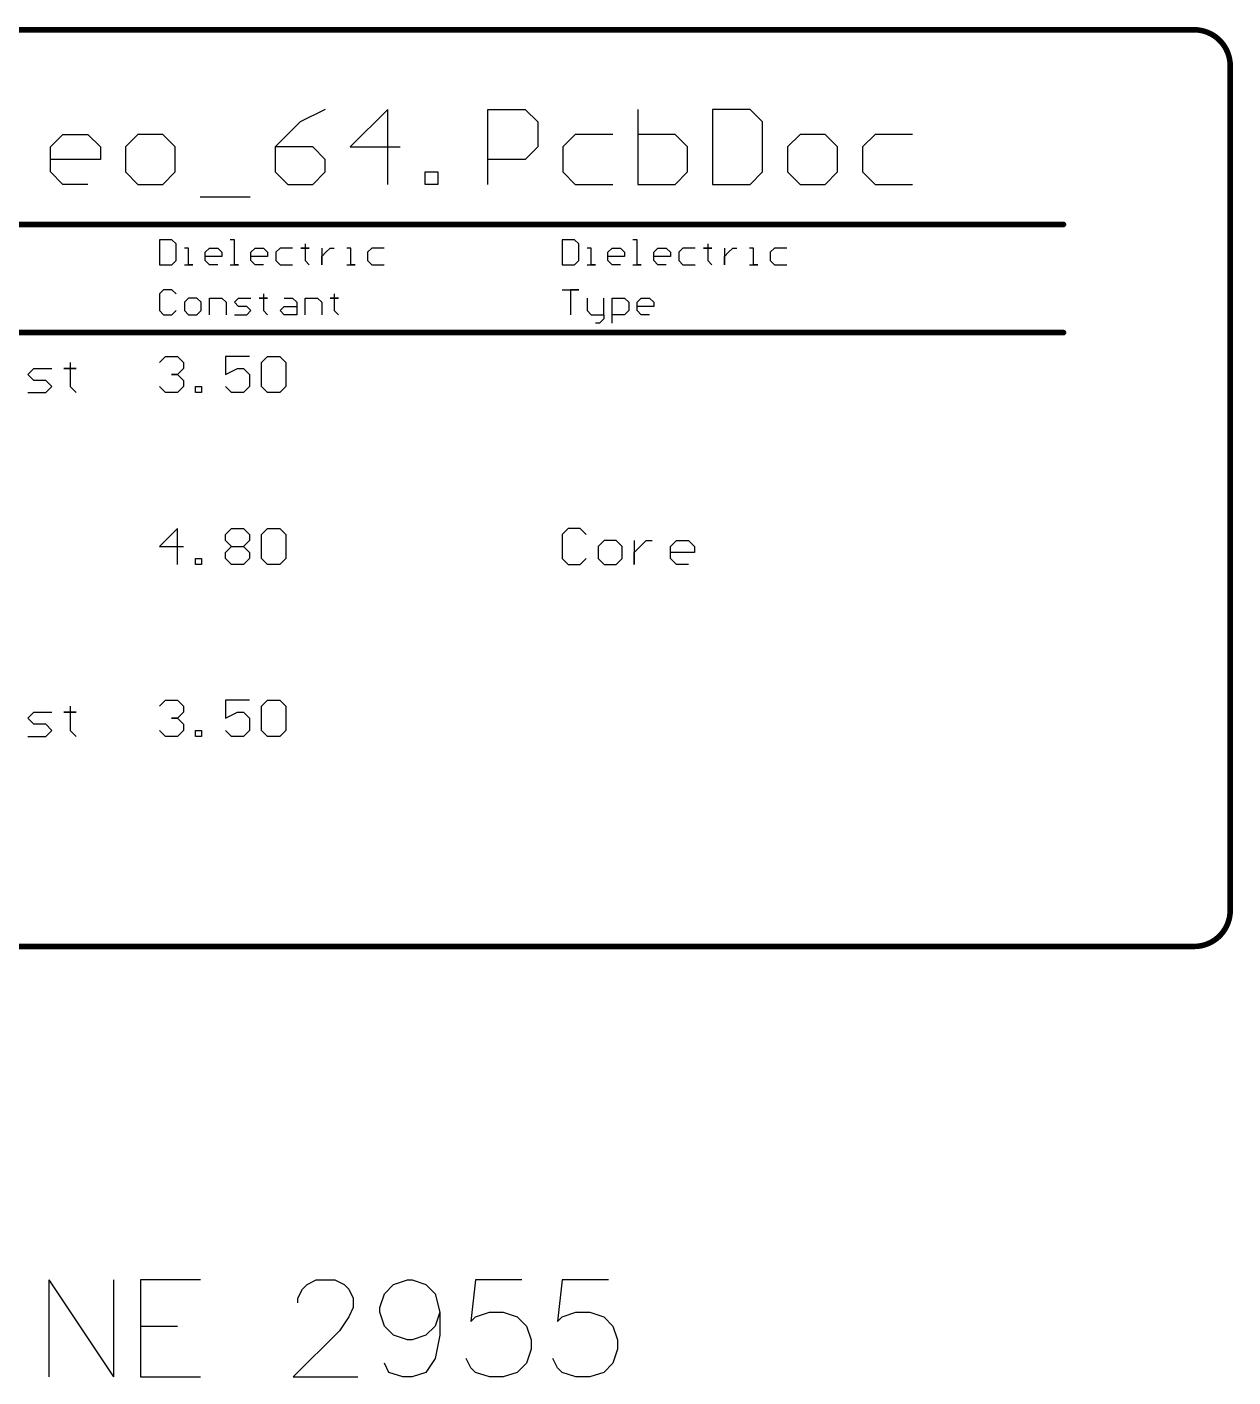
# Model space of a CAD drawing. Header units: millimetres. Extents: x 2.26 to 6.57, y 1.2 to 4.64.
# Drawn here: x 6.1351 to 6.5693, y 1.5531 to 2.0391 of the extents above; entities that cross this region are included whole.
import ezdxf

# ---------------------------------------------------------------- set-up
doc = ezdxf.new("R2010")
doc.units = ezdxf.units.MM
doc.header["$MEASUREMENT"] = 0
doc.layers.add('DrillDrawing', color=1, linetype='Continuous')

msp = doc.modelspace()

# ---------------------------------------------------------------- linework, layer by layer
at = {"layer": 'DrillDrawing'}
for p, q in [((6.24248, 2.00949), (6.23348, 2.00499)), ((6.26497, 2.00949), (6.25147, 1.996)), ((6.26497, 1.9825), (6.26497, 2.00949)), ((6.30096, 1.9825), (6.30096, 2.00949)), ((6.30096, 2.00949), (6.31445, 2.00949)), ((6.31445, 2.00949), (6.31895, 2.00499)), ((6.35494, 2.00949), (6.35494, 1.9825)), ((6.38193, 2.00949), (6.38193, 1.9825)), ((6.39543, 2.00949), (6.38193, 2.00949)), ((6.39993, 2.00499), (6.39543, 2.00949)), ((6.23348, 2.00499), (6.22448, 1.996)), ((6.31895, 2.00499), (6.31895, 1.996)), ((6.39993, 1.987), (6.39993, 2.00499)), ((6.14351, 1.996), (6.14801, 2.00049)), ((6.14801, 2.00049), (6.157, 2.00049)), ((6.157, 2.00049), (6.1615, 1.996)), ((6.175, 2.00049), (6.1705, 1.996)), ((6.18399, 2.00049), (6.175, 2.00049)), ((6.18849, 1.996), (6.18399, 2.00049)), ((6.33245, 2.00049), (6.32795, 1.996)), ((6.34594, 2.00049), (6.33245, 2.00049)), ((6.36844, 2.00049), (6.35494, 2.00049)), ((6.37293, 1.996), (6.36844, 2.00049)), ((6.41342, 2.00049), (6.40892, 1.996)), ((6.42242, 2.00049), (6.41342, 2.00049)), ((6.42692, 1.996), (6.42242, 2.00049)), ((6.44041, 2.00049), (6.43591, 1.996)), ((6.45391, 2.00049), (6.44041, 2.00049)), ((6.14351, 1.987), (6.14351, 1.996)), ((6.1615, 1.996), (6.1615, 1.9915)), ((6.1705, 1.996), (6.1705, 1.987)), ((6.18849, 1.987), (6.18849, 1.996)), ((6.22448, 1.996), (6.22448, 1.987)), ((6.23798, 1.996), (6.22448, 1.996)), ((6.24248, 1.9915), (6.23798, 1.996)), ((6.25147, 1.996), (6.26947, 1.996)), ((6.31895, 1.996), (6.31445, 1.9915)), ((6.32795, 1.996), (6.32795, 1.987)), ((6.37293, 1.9915), (6.37293, 1.996)), ((6.40892, 1.996), (6.40892, 1.987)), ((6.42692, 1.987), (6.42692, 1.996)), ((6.43591, 1.996), (6.43591, 1.987)), ((6.1615, 1.9915), (6.14351, 1.9915)), ((6.24248, 1.987), (6.24248, 1.9915)), ((6.31445, 1.9915), (6.30096, 1.9915)), ((6.37293, 1.987), (6.37293, 1.9915)), ((6.14801, 1.9825), (6.14351, 1.987)), ((6.1705, 1.987), (6.175, 1.9825)), ((6.18399, 1.9825), (6.18849, 1.987)), ((6.22448, 1.987), (6.22898, 1.9825)), ((6.23798, 1.9825), (6.24248, 1.987)), ((6.27846, 1.9825), (6.27846, 1.987)), ((6.27846, 1.987), (6.28296, 1.987)), ((6.28296, 1.987), (6.28296, 1.9825)), ((6.32795, 1.987), (6.33245, 1.9825)), ((6.36844, 1.9825), (6.37293, 1.987)), ((6.39543, 1.9825), (6.39993, 1.987)), ((6.40892, 1.987), (6.41342, 1.9825)), ((6.42242, 1.9825), (6.42692, 1.987)), ((6.43591, 1.987), (6.44041, 1.9825)), ((6.157, 1.9825), (6.14801, 1.9825)), ((6.175, 1.9825), (6.18399, 1.9825)), ((6.22898, 1.9825), (6.23798, 1.9825)), ((6.28296, 1.9825), (6.27846, 1.9825)), ((6.33245, 1.9825), (6.34594, 1.9825)), ((6.35494, 1.9825), (6.36844, 1.9825)), ((6.38193, 1.9825), (6.39543, 1.9825)), ((6.41342, 1.9825), (6.42242, 1.9825)), ((6.44041, 1.9825), (6.45391, 1.9825)), ((6.19749, 1.978), (6.21548, 1.978)), ((6.18275, 1.96255), (6.18275, 1.95355)), ((6.18724, 1.96255), (6.18275, 1.96255)), ((6.18874, 1.96105), (6.18724, 1.96255)), ((6.18874, 1.95505), (6.18874, 1.96105)), ((6.19324, 1.95955), (6.19174, 1.95955)), ((6.19324, 1.95355), (6.19324, 1.95955)), ((6.19924, 1.95805), (6.20074, 1.95955)), ((6.20074, 1.95955), (6.20374, 1.95955)), ((6.20374, 1.95955), (6.20524, 1.95805)), ((6.20974, 1.96255), (6.20824, 1.96255)), ((6.20974, 1.95355), (6.20974, 1.96255)), ((6.21573, 1.95805), (6.21723, 1.95955)), ((6.21723, 1.95955), (6.22023, 1.95955)), ((6.22023, 1.95955), (6.22173, 1.95805)), ((6.22623, 1.95955), (6.22473, 1.95805)), ((6.23073, 1.95955), (6.22623, 1.95955)), ((6.23523, 1.95955), (6.23373, 1.95955)), ((6.23373, 1.95955), (6.23673, 1.95955)), ((6.23523, 1.96105), (6.23523, 1.95955)), ((6.23673, 1.95955), (6.23523, 1.95955)), ((6.23523, 1.95955), (6.23523, 1.95505)), ((6.24123, 1.95955), (6.24123, 1.95355)), ((6.24273, 1.95805), (6.24423, 1.95955)), ((6.24423, 1.95955), (6.24572, 1.95955)), ((6.25172, 1.95955), (6.25022, 1.95955)), ((6.25172, 1.95355), (6.25172, 1.95955)), ((6.25922, 1.95955), (6.25772, 1.95805)), ((6.26372, 1.95955), (6.25922, 1.95955)), ((6.32771, 1.96255), (6.32771, 1.95355)), ((6.33221, 1.96255), (6.32771, 1.96255)), ((6.33371, 1.96105), (6.33221, 1.96255)), ((6.33371, 1.95505), (6.33371, 1.96105)), ((6.33821, 1.95955), (6.33671, 1.95955)), ((6.33821, 1.95355), (6.33821, 1.95955)), ((6.3442, 1.95805), (6.3457, 1.95955)), ((6.3457, 1.95955), (6.3487, 1.95955)), ((6.3487, 1.95955), (6.3502, 1.95805)), ((6.3547, 1.96255), (6.3532, 1.96255)), ((6.3547, 1.95355), (6.3547, 1.96255)), ((6.3607, 1.95805), (6.3622, 1.95955)), ((6.3622, 1.95955), (6.3652, 1.95955)), ((6.3652, 1.95955), (6.3667, 1.95805)), ((6.37119, 1.95955), (6.3697, 1.95805)), ((6.37569, 1.95955), (6.37119, 1.95955)), ((6.38019, 1.95955), (6.37869, 1.95955)), ((6.37869, 1.95955), (6.38169, 1.95955)), ((6.38019, 1.96105), (6.38019, 1.95955)), ((6.38169, 1.95955), (6.38019, 1.95955)), ((6.38019, 1.95955), (6.38019, 1.95505)), ((6.38619, 1.95955), (6.38619, 1.95355)), ((6.38769, 1.95805), (6.38919, 1.95955)), ((6.38919, 1.95955), (6.39069, 1.95955)), ((6.39669, 1.95955), (6.39519, 1.95955)), ((6.39669, 1.95355), (6.39669, 1.95955)), ((6.40418, 1.95955), (6.40268, 1.95805)), ((6.40868, 1.95955), (6.40418, 1.95955)), ((6.18724, 1.95355), (6.18874, 1.95505)), ((6.19924, 1.95505), (6.19924, 1.95805)), ((6.20524, 1.95655), (6.19924, 1.95655)), ((6.20074, 1.95355), (6.19924, 1.95505)), ((6.20524, 1.95805), (6.20524, 1.95655)), ((6.21573, 1.95505), (6.21573, 1.95805)), ((6.22173, 1.95655), (6.21573, 1.95655)), ((6.21723, 1.95355), (6.21573, 1.95505)), ((6.22173, 1.95805), (6.22173, 1.95655)), ((6.22473, 1.95805), (6.22473, 1.95505)), ((6.22473, 1.95505), (6.22623, 1.95355)), ((6.23523, 1.95505), (6.23673, 1.95355)), ((6.24123, 1.95655), (6.24273, 1.95805)), ((6.24123, 1.95355), (6.24123, 1.95655)), ((6.25772, 1.95805), (6.25772, 1.95505)), ((6.25772, 1.95505), (6.25922, 1.95355)), ((6.33221, 1.95355), (6.33371, 1.95505)), ((6.3442, 1.95505), (6.3442, 1.95805)), ((6.3502, 1.95655), (6.3442, 1.95655)), ((6.3457, 1.95355), (6.3442, 1.95505)), ((6.3502, 1.95805), (6.3502, 1.95655)), ((6.3607, 1.95505), (6.3607, 1.95805)), ((6.3667, 1.95655), (6.3607, 1.95655)), ((6.3622, 1.95355), (6.3607, 1.95505)), ((6.3667, 1.95805), (6.3667, 1.95655)), ((6.3697, 1.95805), (6.3697, 1.95505)), ((6.3697, 1.95505), (6.37119, 1.95355)), ((6.38019, 1.95505), (6.38169, 1.95355)), ((6.38619, 1.95655), (6.38769, 1.95805)), ((6.38619, 1.95355), (6.38619, 1.95655)), ((6.40268, 1.95805), (6.40268, 1.95505)), ((6.40268, 1.95505), (6.40418, 1.95355)), ((6.18275, 1.95355), (6.18724, 1.95355)), ((6.19174, 1.95355), (6.19474, 1.95355)), ((6.19474, 1.95355), (6.19324, 1.95355)), ((6.20374, 1.95355), (6.20074, 1.95355)), ((6.20824, 1.95355), (6.21124, 1.95355)), ((6.21124, 1.95355), (6.20974, 1.95355)), ((6.22023, 1.95355), (6.21723, 1.95355)), ((6.22623, 1.95355), (6.23073, 1.95355)), ((6.25022, 1.95355), (6.25322, 1.95355)), ((6.25322, 1.95355), (6.25172, 1.95355)), ((6.25922, 1.95355), (6.26372, 1.95355)), ((6.32771, 1.95355), (6.33221, 1.95355)), ((6.33671, 1.95355), (6.3397, 1.95355)), ((6.3397, 1.95355), (6.33821, 1.95355)), ((6.3487, 1.95355), (6.3457, 1.95355)), ((6.3532, 1.95355), (6.3562, 1.95355)), ((6.3562, 1.95355), (6.3547, 1.95355)), ((6.3652, 1.95355), (6.3622, 1.95355)), ((6.37119, 1.95355), (6.37569, 1.95355)), ((6.39519, 1.95355), (6.39819, 1.95355)), ((6.39819, 1.95355), (6.39669, 1.95355)), ((6.40418, 1.95355), (6.40868, 1.95355)), ((6.18424, 1.94455), (6.18275, 1.94305)), ((6.18724, 1.94455), (6.18424, 1.94455)), ((6.18874, 1.94305), (6.18724, 1.94455)), ((6.32771, 1.94455), (6.33371, 1.94455)), ((6.33371, 1.94455), (6.33071, 1.94455)), ((6.33071, 1.94455), (6.33071, 1.93555)), ((6.18275, 1.94305), (6.18275, 1.93705)), ((6.19324, 1.94155), (6.19174, 1.94005)), ((6.19174, 1.94005), (6.19174, 1.93705)), ((6.19624, 1.94155), (6.19324, 1.94155)), ((6.19774, 1.94005), (6.19624, 1.94155)), ((6.19774, 1.93705), (6.19774, 1.94005)), ((6.20074, 1.93555), (6.20074, 1.94155)), ((6.20074, 1.94155), (6.20524, 1.94155)), ((6.20524, 1.94155), (6.20674, 1.94005)), ((6.20674, 1.94005), (6.20674, 1.93555)), ((6.20974, 1.94005), (6.21124, 1.94155)), ((6.21124, 1.93855), (6.20974, 1.94005)), ((6.21124, 1.94155), (6.21573, 1.94155)), ((6.22023, 1.94155), (6.21873, 1.94155)), ((6.21873, 1.94155), (6.22173, 1.94155)), ((6.22023, 1.94305), (6.22023, 1.94155)), ((6.22173, 1.94155), (6.22023, 1.94155)), ((6.22023, 1.94155), (6.22023, 1.93705)), ((6.22773, 1.94155), (6.23073, 1.94155)), ((6.23073, 1.94155), (6.23223, 1.94005)), ((6.23223, 1.94005), (6.23223, 1.93555)), ((6.23523, 1.93555), (6.23523, 1.94155)), ((6.23523, 1.94155), (6.23973, 1.94155)), ((6.23973, 1.94155), (6.24123, 1.94005)), ((6.24123, 1.94005), (6.24123, 1.93555)), ((6.24572, 1.94155), (6.24423, 1.94155)), ((6.24423, 1.94155), (6.24722, 1.94155)), ((6.24572, 1.94305), (6.24572, 1.94155)), ((6.24722, 1.94155), (6.24572, 1.94155)), ((6.24572, 1.94155), (6.24572, 1.93705)), ((6.33671, 1.94155), (6.33671, 1.93705)), ((6.3427, 1.93555), (6.3427, 1.94155)), ((6.3457, 1.93255), (6.3457, 1.94155)), ((6.3457, 1.94155), (6.3502, 1.94155)), ((6.3502, 1.94155), (6.3517, 1.94005)), ((6.3517, 1.94005), (6.3517, 1.93705)), ((6.3547, 1.94005), (6.3562, 1.94155)), ((6.3547, 1.93705), (6.3547, 1.94005)), ((6.3562, 1.94155), (6.3592, 1.94155)), ((6.3592, 1.94155), (6.3607, 1.94005)), ((6.3607, 1.94005), (6.3607, 1.93855)), ((6.18275, 1.93705), (6.18424, 1.93555)), ((6.18424, 1.93555), (6.18724, 1.93555)), ((6.18724, 1.93555), (6.18874, 1.93705)), ((6.19174, 1.93705), (6.19324, 1.93555)), ((6.19324, 1.93555), (6.19624, 1.93555)), ((6.19624, 1.93555), (6.19774, 1.93705)), ((6.20974, 1.93555), (6.21423, 1.93555)), ((6.21423, 1.93855), (6.21124, 1.93855)), ((6.21573, 1.93705), (6.21423, 1.93855)), ((6.21423, 1.93555), (6.21573, 1.93705)), ((6.22023, 1.93705), (6.22173, 1.93555)), ((6.22623, 1.93705), (6.22773, 1.93855)), ((6.22773, 1.93555), (6.22623, 1.93705)), ((6.22773, 1.93855), (6.23223, 1.93855)), ((6.23223, 1.93555), (6.22773, 1.93555)), ((6.24572, 1.93705), (6.24722, 1.93555)), ((6.33671, 1.93705), (6.33821, 1.93555)), ((6.33821, 1.93555), (6.3427, 1.93555)), ((6.3427, 1.93555), (6.3427, 1.93405)), ((6.3502, 1.93555), (6.3457, 1.93555)), ((6.3517, 1.93705), (6.3502, 1.93555)), ((6.3607, 1.93855), (6.3547, 1.93855)), ((6.3562, 1.93555), (6.3547, 1.93705)), ((6.3592, 1.93555), (6.3562, 1.93555)), ((6.3412, 1.93255), (6.3397, 1.93255)), ((6.3427, 1.93405), (6.3412, 1.93255)), ((6.18275, 1.91835), (6.18491, 1.92052)), ((6.18491, 1.92052), (6.18924, 1.92052)), ((6.18924, 1.92052), (6.19141, 1.91835)), ((6.21523, 1.92052), (6.20657, 1.92052)), ((6.20657, 1.92052), (6.20657, 1.91402)), ((6.21957, 1.91835), (6.22173, 1.92052)), ((6.22173, 1.92052), (6.22606, 1.92052)), ((6.22606, 1.92052), (6.22823, 1.91835)), ((6.13542, 1.91402), (6.13758, 1.91619)), ((6.13758, 1.91619), (6.14408, 1.91619)), ((6.15058, 1.91619), (6.14841, 1.91619)), ((6.14841, 1.91619), (6.15275, 1.91619)), ((6.15058, 1.91835), (6.15058, 1.91619)), ((6.15275, 1.91619), (6.15058, 1.91619)), ((6.15058, 1.91619), (6.15058, 1.90969)), ((6.19141, 1.91619), (6.18924, 1.91402)), ((6.19141, 1.91835), (6.19141, 1.91619)), ((6.20657, 1.91402), (6.2109, 1.91619)), ((6.2109, 1.91619), (6.21307, 1.91619)), ((6.21307, 1.91619), (6.21523, 1.91402)), ((6.21957, 1.90969), (6.21957, 1.91835)), ((6.22823, 1.91835), (6.22823, 1.90969)), ((6.13758, 1.91186), (6.13542, 1.91402)), ((6.14192, 1.91186), (6.13758, 1.91186)), ((6.14408, 1.90969), (6.14192, 1.91186)), ((6.18924, 1.91402), (6.18708, 1.91402)), ((6.18708, 1.91402), (6.18924, 1.91402)), ((6.18924, 1.91402), (6.19141, 1.91186)), ((6.19141, 1.91186), (6.19141, 1.90969)), ((6.21523, 1.91402), (6.21523, 1.90969)), ((6.13542, 1.90752), (6.14192, 1.90752)), ((6.14192, 1.90752), (6.14408, 1.90969)), ((6.15058, 1.90969), (6.15275, 1.90752)), ((6.18491, 1.90752), (6.18275, 1.90969)), ((6.18924, 1.90752), (6.18491, 1.90752)), ((6.19141, 1.90969), (6.18924, 1.90752)), ((6.19574, 1.90752), (6.19574, 1.90969)), ((6.19574, 1.90969), (6.19791, 1.90969)), ((6.19791, 1.90752), (6.19574, 1.90752)), ((6.19791, 1.90969), (6.19791, 1.90752)), ((6.20874, 1.90752), (6.20657, 1.90969)), ((6.21307, 1.90752), (6.20874, 1.90752)), ((6.21523, 1.90969), (6.21307, 1.90752)), ((6.22173, 1.90752), (6.21957, 1.90969)), ((6.22606, 1.90752), (6.22173, 1.90752)), ((6.22823, 1.90969), (6.22606, 1.90752)), ((6.18924, 1.85865), (6.18275, 1.85215)), ((6.18924, 1.84565), (6.18924, 1.85865)), ((6.20657, 1.85648), (6.20874, 1.85865)), ((6.20874, 1.85865), (6.21307, 1.85865)), ((6.21307, 1.85865), (6.21523, 1.85648)), ((6.21957, 1.85648), (6.22173, 1.85865)), ((6.22173, 1.85865), (6.22606, 1.85865)), ((6.22606, 1.85865), (6.22823, 1.85648)), ((6.32987, 1.85865), (6.32771, 1.85648)), ((6.33421, 1.85865), (6.32987, 1.85865)), ((6.33637, 1.85648), (6.33421, 1.85865)), ((6.18275, 1.85215), (6.19141, 1.85215)), ((6.20657, 1.85431), (6.20657, 1.85648)), ((6.20874, 1.85215), (6.20657, 1.85431)), ((6.20657, 1.84998), (6.20874, 1.85215)), ((6.20874, 1.85215), (6.21307, 1.85215)), ((6.21523, 1.85431), (6.21307, 1.85215)), ((6.21307, 1.85215), (6.21523, 1.84998)), ((6.21523, 1.85648), (6.21523, 1.85431)), ((6.21957, 1.84782), (6.21957, 1.85648)), ((6.22823, 1.85648), (6.22823, 1.84782)), ((6.32771, 1.85648), (6.32771, 1.84782)), ((6.34287, 1.85431), (6.3407, 1.85215)), ((6.3407, 1.85215), (6.3407, 1.84782)), ((6.3472, 1.85431), (6.34287, 1.85431)), ((6.34937, 1.85215), (6.3472, 1.85431)), ((6.34937, 1.84782), (6.34937, 1.85215)), ((6.3537, 1.85431), (6.3537, 1.84565)), ((6.3537, 1.84998), (6.35587, 1.85215)), ((6.35587, 1.85215), (6.35803, 1.85431)), ((6.35803, 1.85431), (6.3602, 1.85431)), ((6.3667, 1.85215), (6.36886, 1.85431)), ((6.3667, 1.84782), (6.3667, 1.85215)), ((6.36886, 1.85431), (6.37319, 1.85431)), ((6.37319, 1.85431), (6.37536, 1.85215)), ((6.37536, 1.85215), (6.37536, 1.84998)), ((6.19574, 1.84565), (6.19574, 1.84782)), ((6.19574, 1.84782), (6.19791, 1.84782)), ((6.19791, 1.84782), (6.19791, 1.84565)), ((6.20657, 1.84782), (6.20657, 1.84998)), ((6.20874, 1.84565), (6.20657, 1.84782)), ((6.21523, 1.84782), (6.21307, 1.84565)), ((6.21523, 1.84998), (6.21523, 1.84782)), ((6.22173, 1.84565), (6.21957, 1.84782)), ((6.22823, 1.84782), (6.22606, 1.84565)), ((6.32771, 1.84782), (6.32987, 1.84565)), ((6.33421, 1.84565), (6.33637, 1.84782)), ((6.3407, 1.84782), (6.34287, 1.84565)), ((6.3472, 1.84565), (6.34937, 1.84782)), ((6.3537, 1.84565), (6.3537, 1.84998)), ((6.37536, 1.84998), (6.3667, 1.84998)), ((6.36886, 1.84565), (6.3667, 1.84782)), ((6.19791, 1.84565), (6.19574, 1.84565)), ((6.21307, 1.84565), (6.20874, 1.84565)), ((6.22606, 1.84565), (6.22173, 1.84565)), ((6.32987, 1.84565), (6.33421, 1.84565)), ((6.34287, 1.84565), (6.3472, 1.84565)), ((6.37319, 1.84565), (6.36886, 1.84565)), ((6.15058, 1.7946), (6.15058, 1.79244)), ((6.18275, 1.7946), (6.18491, 1.79677)), ((6.18491, 1.79677), (6.18924, 1.79677)), ((6.18924, 1.79677), (6.19141, 1.7946)), ((6.19141, 1.7946), (6.19141, 1.79244)), ((6.21523, 1.79677), (6.20657, 1.79677)), ((6.20657, 1.79677), (6.20657, 1.79027)), ((6.21957, 1.7946), (6.22173, 1.79677)), ((6.21957, 1.78594), (6.21957, 1.7946)), ((6.22173, 1.79677), (6.22606, 1.79677)), ((6.22606, 1.79677), (6.22823, 1.7946)), ((6.22823, 1.7946), (6.22823, 1.78594)), ((6.13542, 1.79027), (6.13758, 1.79244)), ((6.13758, 1.78811), (6.13542, 1.79027)), ((6.13758, 1.79244), (6.14408, 1.79244)), ((6.15058, 1.79244), (6.14841, 1.79244)), ((6.14841, 1.79244), (6.15275, 1.79244)), ((6.15275, 1.79244), (6.15058, 1.79244)), ((6.15058, 1.79244), (6.15058, 1.78594)), ((6.18924, 1.79027), (6.18708, 1.79027)), ((6.18708, 1.79027), (6.18924, 1.79027)), ((6.19141, 1.79244), (6.18924, 1.79027)), ((6.18924, 1.79027), (6.19141, 1.78811)), ((6.20657, 1.79027), (6.2109, 1.79244)), ((6.2109, 1.79244), (6.21307, 1.79244)), ((6.21307, 1.79244), (6.21523, 1.79027)), ((6.21523, 1.79027), (6.21523, 1.78594)), ((6.13542, 1.78377), (6.14192, 1.78377)), ((6.14192, 1.78811), (6.13758, 1.78811)), ((6.14408, 1.78594), (6.14192, 1.78811)), ((6.14192, 1.78377), (6.14408, 1.78594)), ((6.15058, 1.78594), (6.15275, 1.78377)), ((6.18491, 1.78377), (6.18275, 1.78594)), ((6.18924, 1.78377), (6.18491, 1.78377)), ((6.19141, 1.78594), (6.18924, 1.78377)), ((6.19141, 1.78811), (6.19141, 1.78594)), ((6.19574, 1.78377), (6.19574, 1.78594)), ((6.19574, 1.78594), (6.19791, 1.78594)), ((6.19791, 1.78377), (6.19574, 1.78377)), ((6.19791, 1.78594), (6.19791, 1.78377)), ((6.20874, 1.78377), (6.20657, 1.78594)), ((6.21307, 1.78377), (6.20874, 1.78377)), ((6.21523, 1.78594), (6.21307, 1.78377)), ((6.22173, 1.78377), (6.21957, 1.78594)), ((6.22606, 1.78377), (6.22173, 1.78377)), ((6.22823, 1.78594), (6.22606, 1.78377)), ((6.14293, 1.58814), (6.14293, 1.55315)), ((6.14293, 1.58814), (6.16626, 1.55315)), ((6.16626, 1.58814), (6.16626, 1.55315)), ((6.19758, 1.58814), (6.17592, 1.58814)), ((6.17592, 1.58814), (6.17592, 1.55315)), ((6.23258, 1.58148), (6.23424, 1.58481)), ((6.23424, 1.58481), (6.23591, 1.58648)), ((6.23591, 1.58648), (6.23924, 1.58814)), ((6.23924, 1.58814), (6.24591, 1.58814)), ((6.24591, 1.58814), (6.24924, 1.58648)), ((6.24924, 1.58648), (6.25091, 1.58481)), ((6.25091, 1.58481), (6.25257, 1.58148)), ((6.26374, 1.58314), (6.26707, 1.58648)), ((6.26707, 1.58648), (6.27207, 1.58814)), ((6.27207, 1.58814), (6.27373, 1.58814)), ((6.27373, 1.58814), (6.27873, 1.58648)), ((6.27873, 1.58648), (6.28207, 1.58314)), ((6.29656, 1.58814), (6.2949, 1.57315)), ((6.31323, 1.58814), (6.29656, 1.58814)), ((6.32772, 1.58814), (6.32606, 1.57315)), ((6.34439, 1.58814), (6.32772, 1.58814)), ((6.23258, 1.57981), (6.23258, 1.58148)), ((6.25257, 1.58148), (6.25257, 1.57814)), ((6.26207, 1.57814), (6.26374, 1.58314)), ((6.28207, 1.58314), (6.28373, 1.57648)), ((6.25091, 1.57481), (6.24757, 1.56981)), ((6.25257, 1.57814), (6.25091, 1.57481)), ((6.26207, 1.57648), (6.26207, 1.57814)), ((6.26374, 1.57148), (6.26207, 1.57648)), ((6.28373, 1.57648), (6.28207, 1.57148)), ((6.28373, 1.57648), (6.28373, 1.56815)), ((6.2949, 1.57315), (6.29656, 1.57481)), ((6.29656, 1.57481), (6.30156, 1.57648)), ((6.30156, 1.57648), (6.30656, 1.57648)), ((6.30656, 1.57648), (6.31156, 1.57481)), ((6.31156, 1.57481), (6.31489, 1.57148)), ((6.32606, 1.57315), (6.32772, 1.57481)), ((6.32772, 1.57481), (6.33272, 1.57648)), ((6.33272, 1.57648), (6.33772, 1.57648)), ((6.33772, 1.57648), (6.34272, 1.57481)), ((6.34272, 1.57481), (6.34605, 1.57148)), ((6.17592, 1.57148), (6.18925, 1.57148)), ((6.24757, 1.56981), (6.23091, 1.55315)), ((6.26707, 1.56815), (6.26374, 1.57148)), ((6.28207, 1.57148), (6.27873, 1.56815)), ((6.31489, 1.57148), (6.31656, 1.56648)), ((6.34605, 1.57148), (6.34772, 1.56648)), ((6.27207, 1.56648), (6.26707, 1.56815)), ((6.27373, 1.56648), (6.27207, 1.56648)), ((6.27873, 1.56815), (6.27373, 1.56648)), ((6.28373, 1.56815), (6.28207, 1.55981)), ((6.31656, 1.56648), (6.31656, 1.56315)), ((6.34772, 1.56648), (6.34772, 1.56315)), ((6.31656, 1.56315), (6.31489, 1.55815)), ((6.34772, 1.56315), (6.34605, 1.55815)), ((6.2654, 1.55482), (6.26374, 1.55815)), ((6.28207, 1.55981), (6.27873, 1.55482)), ((6.2949, 1.55648), (6.29323, 1.55981)), ((6.29656, 1.55482), (6.2949, 1.55648)), ((6.31489, 1.55815), (6.31156, 1.55482)), ((6.32606, 1.55648), (6.32439, 1.55981)), ((6.32772, 1.55482), (6.32606, 1.55648)), ((6.34605, 1.55815), (6.34272, 1.55482)), ((6.17592, 1.55315), (6.19758, 1.55315)), ((6.23091, 1.55315), (6.25424, 1.55315)), ((6.2704, 1.55315), (6.2654, 1.55482)), ((6.27373, 1.55315), (6.2704, 1.55315)), ((6.27873, 1.55482), (6.27373, 1.55315)), ((6.30156, 1.55315), (6.29656, 1.55482)), ((6.30656, 1.55315), (6.30156, 1.55315)), ((6.31156, 1.55482), (6.30656, 1.55315)), ((6.33272, 1.55315), (6.32772, 1.55482)), ((6.33772, 1.55315), (6.33272, 1.55315)), ((6.34272, 1.55482), (6.33772, 1.55315))]:
    msp.add_line(p, q, dxfattribs=at)
at = {"layer": 'DrillDrawing', "const_width": 0.002}
for points in [[(5.29127, 2.03815), (6.55527, 2.03815)], [(6.56827, 1.72115), (6.56827, 2.02515)], [(5.33827, 1.96805), (6.50827, 1.96805)], [(5.33827, 1.92915), (6.50827, 1.92915)], [(5.29127, 1.70815), (6.55527, 1.70815)]]:
    msp.add_lwpolyline(points, dxfattribs=at)
at = {"layer": 'DrillDrawing', "const_width": 0.001}
for points in [[(6.55477, 2.03815, 1), (6.55577, 2.03815, 1)], [(6.55477, 2.03815, 1), (6.55577, 2.03815, 1)], [(6.56777, 2.02515, 1), (6.56877, 2.02515, 1)], [(6.56777, 2.02515, 1), (6.56877, 2.02515, 1)], [(6.50777, 1.96805, 1), (6.50877, 1.96805, 1)], [(6.50777, 1.92915, 1), (6.50877, 1.92915, 1)], [(6.56777, 1.72115, 1), (6.56877, 1.72115, 1)], [(6.56777, 1.72115, 1), (6.56877, 1.72115, 1)], [(6.55477, 1.70815, 1), (6.55577, 1.70815, 1)], [(6.55477, 1.70815, 1), (6.55577, 1.70815, 1)]]:
    msp.add_lwpolyline(points, format="xyb", close=True, dxfattribs=at)
at = {"layer": 'DrillDrawing', "const_width": 0.002}
for points in [[(6.55527, 2.03815, -0.414214), (6.56827, 2.02515)], [(6.56827, 1.72115, -0.414214), (6.55527, 1.70815)]]:
    msp.add_lwpolyline(points, format="xyb", dxfattribs=at)

doc.saveas('drawing.dxf')
